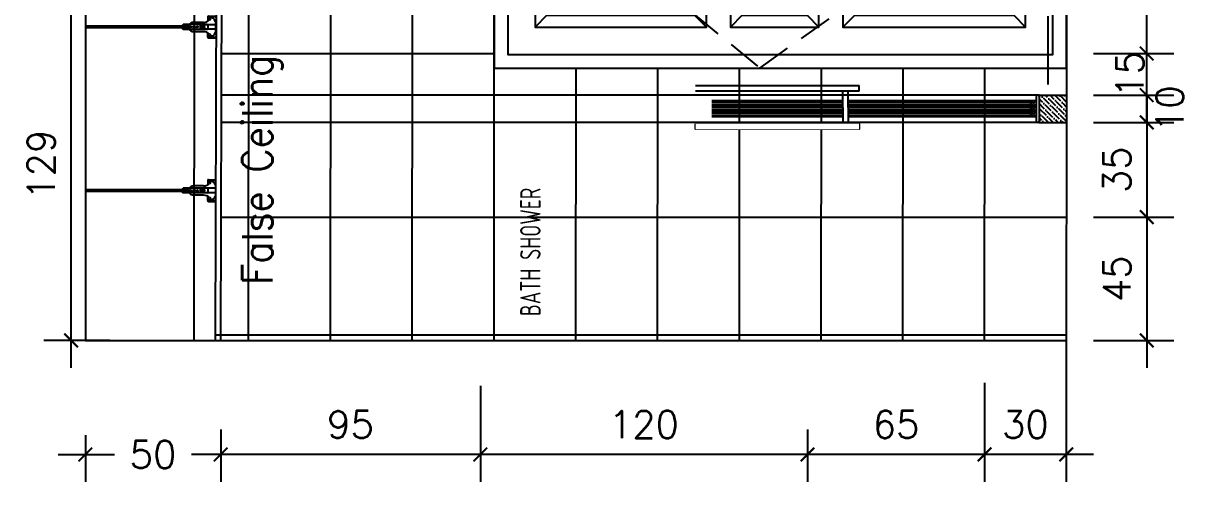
# Model space of a CAD drawing. Header units: centimetres. Extents: x -1797 to 2001, y -8788 to 1856.
# Drawn here: x -300.8 to 126.4, y -140.9 to 27.3 of the extents above; entities that cross this region are included whole.
import ezdxf
from ezdxf.xclip import XClip

# ---------------------------------------------------------------- set-up
doc = ezdxf.new("R2010")
doc.units = ezdxf.units.CM
doc.header["$LTSCALE"] = 100
doc.header["$MEASUREMENT"] = 0
doc.header["$XCLIPFRAME"] = 0
doc.set_wipeout_variables(frame=1)
doc.header["$PDMODE"] = 35
doc.linetypes.add('HIDDEN', pattern=[0.375, 0.25, -0.125])
for name, color, linetype in [('CEILING', 161, 'Continuous'), ('CEILING HANGER', 8, 'Continuous'), ('DIM', 1, 'Continuous'), ('DOOR', 1, 'Continuous'), ('HATCH-1', 252, 'Continuous'), ('HIDDEN -03', 8, 'HIDDEN'), ('ID_Flooring_02', 127, 'Continuous'), ('TEXT', 3, 'Continuous'), ('Text-1', 3, 'Continuous'), ('WALL-01', 7, 'Continuous'), ('WALL-03', 2, 'Continuous'), ('WALL-04', 1, 'Continuous'), ('WALL-05', 8, 'Continuous')]:
    doc.layers.add(name, color=color, linetype=linetype)
doc.styles.add('HB25Small', font='ARCHSTYL.SHX', dxfattribs={"width": 0.8, "height": 2.5})
doc.styles.add('ROMANS', font='romans')
doc.dimstyles.new('AS-17-100', dxfattribs={"dimtxt": 10, "dimasz": 5, "dimexe": 10, "dimexo": 10, "dimgap": 6, "dimtad": 1, "dimtoh": 1, "dimdec": 0, "dimdsep": 46, "dimtxsty": 'ROMANS', "dimblk1": 'ARCHTICK', "dimblk2": 'ARCHTICK', "dimsah": 1, "dimcen": 25, "dimdle": 10, "dimclrd": 1, "dimclre": 1, "dimclrt": 2, "dimadec": 0, "dimazin": 0, "dimtfac": 1, "dimtdec": 0, "dimtofl": 0, "dimtmove": 2, "dimatfit": 3, "dimldrblk": 'ARCHTICK', "dimfxl": 1, "dimtolj": 1, "dimtzin": 0, "dimarcsym": 0})

# ---------------------------------------------------------------- blocks, each defined once
blk = doc.blocks.new('_ARCHTICK')
at = {"color": 0, "linetype": 'ByBlock', "const_width": 0.15}
blk.add_lwpolyline([(-0.5, -0.5), (0.5, 0.5)], dxfattribs=at)
blk = doc.blocks.new('*D530')
at = {"layer": 'Defpoints', "color": 0, "transparency": 16777216}
for p in [(51.88, -94.56, 0), (81.85, -94.56, 0), (51.88, -130.89)]:
    blk.add_point(p, dxfattribs=at)
at = {"layer": 'DIM', "color": 1, "lineweight": -2, "transparency": 16777216}
for p, q in [((51.88, -104.56), (51.88, -140.89)), ((81.85, -104.56), (81.85, -140.89)), ((91.85, -130.89), (41.88, -130.89))]:
    blk.add_line(p, q, dxfattribs=at)
at = {"layer": 'DIM', "color": 1, "lineweight": -2, "transparency": 16777216, "xscale": 5, "yscale": 5, "zscale": 5, "rotation": 180}
blk.add_blockref('_ARCHTICK', (51.88, -130.89), dxfattribs=at)
at = {"layer": 'DIM', "color": 1, "lineweight": -2, "transparency": 16777216, "xscale": 5, "yscale": 5, "zscale": 5}
blk.add_blockref('_ARCHTICK', (81.85, -130.89), dxfattribs=at)
at = {"layer": 'DIM', "color": 2, "transparency": 16777216, "insert": (66.86, -119.89), "char_height": 10, "attachment_point": 5, "style": 'ROMANS'}
blk.add_mtext('\\A1;30', dxfattribs=at)
blk = doc.blocks.new('*D531')
at = {"layer": 'Defpoints', "color": 0, "transparency": 16777216}
for p in [(51.88, -94.56, 0), (-13.12, -111.78), (-13.12, -130.89)]:
    blk.add_point(p, dxfattribs=at)
at = {"layer": 'DIM', "color": 1, "lineweight": -2, "transparency": 16777216}
for p, q in [((51.88, -104.56), (51.88, -140.89)), ((-13.12, -121.78), (-13.12, -140.89)), ((61.88, -130.89), (-23.12, -130.89))]:
    blk.add_line(p, q, dxfattribs=at)
at = {"layer": 'DIM', "color": 1, "lineweight": -2, "transparency": 16777216, "xscale": 5, "yscale": 5, "zscale": 5, "rotation": 180}
blk.add_blockref('_ARCHTICK', (-13.12, -130.89), dxfattribs=at)
at = {"layer": 'DIM', "color": 1, "lineweight": -2, "transparency": 16777216, "xscale": 5, "yscale": 5, "zscale": 5}
blk.add_blockref('_ARCHTICK', (51.88, -130.89), dxfattribs=at)
at = {"layer": 'DIM', "color": 2, "transparency": 16777216, "insert": (19.38, -119.89), "char_height": 10, "attachment_point": 5, "style": 'ROMANS'}
blk.add_mtext('\\A1;65', dxfattribs=at)
blk = doc.blocks.new('*D532')
at = {"layer": 'Defpoints', "color": 0, "transparency": 16777216}
for p in [(-133.12, -95.66), (-13.12, -111.78), (-133.12, -130.89)]:
    blk.add_point(p, dxfattribs=at)
at = {"layer": 'DIM', "color": 1, "lineweight": -2, "transparency": 16777216}
for p, q in [((-133.12, -105.66), (-133.12, -140.89)), ((-13.12, -121.78), (-13.12, -140.89)), ((-3.12, -130.89), (-143.12, -130.89))]:
    blk.add_line(p, q, dxfattribs=at)
at = {"layer": 'DIM', "color": 1, "lineweight": -2, "transparency": 16777216, "xscale": 5, "yscale": 5, "zscale": 5, "rotation": 180}
blk.add_blockref('_ARCHTICK', (-133.12, -130.89), dxfattribs=at)
at = {"layer": 'DIM', "color": 1, "lineweight": -2, "transparency": 16777216, "xscale": 5, "yscale": 5, "zscale": 5}
blk.add_blockref('_ARCHTICK', (-13.12, -130.89), dxfattribs=at)
at = {"layer": 'DIM', "color": 2, "transparency": 16777216, "insert": (-73.12, -119.89), "char_height": 10, "attachment_point": 5, "style": 'ROMANS'}
blk.add_mtext('\\A1;120', dxfattribs=at)
blk = doc.blocks.new('*D533')
at = {"layer": 'Defpoints', "color": 0, "transparency": 16777216}
for p in [(-133.12, -95.66), (-228.39, -111.78, 0), (-228.39, -130.89)]:
    blk.add_point(p, dxfattribs=at)
at = {"layer": 'DIM', "color": 1, "lineweight": -2, "transparency": 16777216}
for p, q in [((-133.12, -105.66), (-133.12, -140.89)), ((-228.39, -121.78), (-228.39, -140.89)), ((-123.12, -130.89), (-238.39, -130.89))]:
    blk.add_line(p, q, dxfattribs=at)
at = {"layer": 'DIM', "color": 1, "lineweight": -2, "transparency": 16777216, "xscale": 5, "yscale": 5, "zscale": 5, "rotation": 180}
blk.add_blockref('_ARCHTICK', (-228.39, -130.89), dxfattribs=at)
at = {"layer": 'DIM', "color": 1, "lineweight": -2, "transparency": 16777216, "xscale": 5, "yscale": 5, "zscale": 5}
blk.add_blockref('_ARCHTICK', (-133.12, -130.89), dxfattribs=at)
at = {"layer": 'DIM', "color": 2, "transparency": 16777216, "insert": (-180.76, -119.89), "char_height": 10, "attachment_point": 5, "style": 'ROMANS'}
blk.add_mtext('\\A1;95', dxfattribs=at)
blk = doc.blocks.new('*D534')
at = {"layer": 'Defpoints', "color": 0, "transparency": 16777216}
for p in [(-278.03, -113.78), (-228.39, -111.78, 0), (-278.03, -130.89)]:
    blk.add_point(p, dxfattribs=at)
at = {"layer": 'DIM', "color": 1, "lineweight": -2, "transparency": 16777216}
for p, q in [((-278.03, -123.78), (-278.03, -140.89)), ((-228.39, -121.78), (-228.39, -140.89)), ((-288.03, -130.89), (-267.31, -130.89)), ((-218.39, -130.89), (-239.12, -130.89))]:
    blk.add_line(p, q, dxfattribs=at)
at = {"layer": 'DIM', "color": 1, "lineweight": -2, "transparency": 16777216, "xscale": 5, "yscale": 5, "zscale": 5, "rotation": 180}
blk.add_blockref('_ARCHTICK', (-278.03, -130.89), dxfattribs=at)
at = {"layer": 'DIM', "color": 1, "lineweight": -2, "transparency": 16777216, "xscale": 5, "yscale": 5, "zscale": 5}
blk.add_blockref('_ARCHTICK', (-228.39, -130.89), dxfattribs=at)
at = {"layer": 'DIM', "color": 2, "transparency": 16777216, "insert": (-253.21, -130.89), "char_height": 10, "attachment_point": 5, "style": 'ROMANS'}
blk.add_mtext('\\A1;50', dxfattribs=at)
blk = doc.blocks.new('*D535')
at = {"layer": 'Defpoints', "color": 0, "transparency": 16777216}
for p in [(-283.24, 39.95), (-235.03, 39.95, 0), (-259.03, -89.05, 0)]:
    blk.add_point(p, dxfattribs=at)
at = {"layer": 'DIM', "color": 1, "lineweight": -2, "transparency": 16777216}
for p, q in [((-283.24, -99.05), (-283.24, 49.95)), ((-245.03, 39.95), (-293.24, 39.95)), ((-269.03, -89.05), (-293.24, -89.05))]:
    blk.add_line(p, q, dxfattribs=at)
at = {"layer": 'DIM', "color": 1, "lineweight": -2, "transparency": 16777216, "xscale": 5, "yscale": 5, "zscale": 5}
for p, rotation in [((-283.24, 39.95), 90), ((-283.24, -89.05), 270)]:
    blk.add_blockref('_ARCHTICK', p, dxfattribs=dict(at, rotation=rotation))
at = {"layer": 'DIM', "color": 2, "transparency": 16777216, "insert": (-294.24, -24.55), "char_height": 10, "attachment_point": 5, "rotation": 90, "style": 'ROMANS'}
blk.add_mtext('\\A1;129', dxfattribs=at)
blk = doc.blocks.new('*D548')
at = {"layer": 'Defpoints', "color": 0, "transparency": 16777216}
for p in [(81.77, 16.23, 0), (111.34, 16.23), (81.85, 0.95)]:
    blk.add_point(p, dxfattribs=at)
at = {"layer": 'DIM', "color": 1, "lineweight": -2, "transparency": 16777216}
for p, q in [((111.34, -9.05), (111.34, 26.23)), ((91.77, 16.23), (121.34, 16.23)), ((91.85, 0.95), (121.34, 0.95))]:
    blk.add_line(p, q, dxfattribs=at)
at = {"layer": 'DIM', "color": 1, "lineweight": -2, "transparency": 16777216, "xscale": 5, "yscale": 5, "zscale": 5}
for p, rotation in [((111.34, 16.23), 90), ((111.34, 0.95), 270)]:
    blk.add_blockref('_ARCHTICK', p, dxfattribs=dict(at, rotation=rotation))
at = {"layer": 'DIM', "color": 2, "transparency": 16777216, "insert": (105.12, 8.59), "char_height": 10, "attachment_point": 5, "rotation": 90, "style": 'ROMANS'}
blk.add_mtext('\\A1;15', dxfattribs=at)
blk = doc.blocks.new('*D549')
at = {"layer": 'Defpoints', "color": 0, "transparency": 16777216}
for p in [(81.89, 76.23, 0), (111.34, 76.23), (81.77, 16.23, 0)]:
    blk.add_point(p, dxfattribs=at)
at = {"layer": 'DIM', "color": 1, "lineweight": -2, "transparency": 16777216}
for p, q in [((111.34, 6.23), (111.34, 86.23)), ((91.89, 76.23), (121.34, 76.23)), ((91.77, 16.23), (121.34, 16.23))]:
    blk.add_line(p, q, dxfattribs=at)
at = {"layer": 'DIM', "color": 1, "lineweight": -2, "transparency": 16777216, "xscale": 5, "yscale": 5, "zscale": 5}
for p, rotation in [((111.34, 76.23), 90), ((111.34, 16.23), 270)]:
    blk.add_blockref('_ARCHTICK', p, dxfattribs=dict(at, rotation=rotation))
at = {"layer": 'DIM', "color": 2, "transparency": 16777216, "insert": (100.34, 46.23), "char_height": 10, "attachment_point": 5, "rotation": 90, "style": 'ROMANS'}
blk.add_mtext('\\A1;60', dxfattribs=at)
blk = doc.blocks.new('SUP')
at = {"layer": 'CEILING HANGER', "extrusion": (-6.56544e-09, 1.61575e-05, 1)}
for p, q in [((-555.86, -4415.29, 0.02), (-555.86, -4347.85, 0.02)), ((-555.25, -4415.29, 0.02), (-555.25, -4347.85, 0.02)), ((-557.24, -4420.73, 0.02), (-557.24, -4417, 0.02)), ((-556.44, -4415.38, 0.02), (-556.44, -4413.19, 0.02)), ((-556.44, -4422.11, 0.02), (-556.44, -4415.38, 0.02)), ((-556.34, -4415.29, 0.02), (-554.71, -4415.29, 0.02)), ((-555.86, -4414.67, 0.02), (-555.86, -4414.7, 0.02)), ((-555.86, -4414.7, 0.02), (-555.84, -4414.74, 0.02)), ((-555.84, -4414.74, 0.02), (-555.82, -4414.77, 0.02)), ((-555.82, -4414.77, 0.02), (-555.79, -4414.79, 0.02)), ((-555.79, -4414.79, 0.02), (-555.75, -4414.82, 0.02)), ((-555.75, -4414.82, 0.02), (-555.71, -4414.84, 0.02)), ((-555.71, -4414.84, 0.02), (-555.66, -4414.85, 0.02)), ((-555.66, -4414.85, 0.02), (-555.61, -4414.86, 0.02)), ((-555.61, -4414.86, 0.02), (-555.56, -4414.86, 0.02)), ((-555.56, -4414.86, 0.02), (-555.5, -4414.86, 0.02)), ((-555.5, -4414.86, 0.02), (-555.45, -4414.85, 0.02)), ((-555.45, -4414.85, 0.02), (-555.4, -4414.84, 0.02)), ((-555.4, -4414.84, 0.02), (-555.36, -4414.82, 0.02)), ((-555.36, -4414.82, 0.02), (-555.32, -4414.79, 0.02)), ((-555.32, -4414.79, 0.02), (-555.29, -4414.77, 0.02)), ((-555.29, -4414.77, 0.02), (-555.27, -4414.74, 0.02)), ((-555.27, -4414.74, 0.02), (-555.26, -4414.7, 0.02)), ((-555.26, -4414.7, 0.02), (-555.25, -4414.67, 0.02)), ((-554.61, -4415.38, 0.02), (-554.61, -4413.19, 0.02)), ((-554.61, -4422.1, 0.02), (-554.61, -4415.38, 0.02)), ((-553.82, -4420.73, 0.02), (-553.82, -4417, 0.02)), ((-554.61, -4419.5, 0.02), (-556.44, -4419.5, 0.02)), ((-556.35, -4425.11, 0.02), (-556.35, -4421.21, 0.02)), ((-556.29, -4421.21, 0.02), (-556.35, -4421.21, 0.02)), ((-556.23, -4421.14, 0.02), (-556.23, -4420.6, 0.02)), ((-554.89, -4420.53, 0.02), (-556.17, -4420.53, 0.02)), ((-555.24, -4420.02, 0.02), (-555.82, -4420.02, 0.02)), ((-555.24, -4420.27, 0.02), (-555.82, -4420.27, 0.02)), ((-555.74, -4421.21, 0.02), (-555.77, -4420.78, 0.02)), ((-555.28, -4420.78, 0.02), (-555.77, -4420.78, 0.02)), ((-555.74, -4421.21, 0.02), (-555.31, -4421.21, 0.02)), ((-555.31, -4421.21, 0.02), (-555.28, -4420.78, 0.02)), ((-554.83, -4421.14, 0.02), (-554.83, -4420.6, 0.02)), ((-554.71, -4421.21, 0.02), (-554.77, -4421.21, 0.02)), ((-554.71, -4425.11, 0.02), (-554.71, -4421.21, 0.02)), ((-559.5, -4422.53, 0.02), (-559.5, -4426.15, 0.02)), ((-559.37, -4423.36, 0.02), (-559.5, -4423.36, 0.02)), ((-559.37, -4422.53, 0.02), (-559.37, -4426.15, 0.02)), ((-559.25, -4422.29, 0.02), (-557.67, -4422.29, 0.02)), ((-559.25, -4422.41, 0.02), (-557.74, -4422.41, 0.02)), ((-558.92, -4423.15, 0.02), (-558.92, -4423.41, 0.02)), ((-558.73, -4424.21, 0.02), (-558.9, -4423.57, 0.02)), ((-558.57, -4423.16, 0.02), (-558.6, -4423.08, 0.02)), ((-558.4, -4423.28, 0.02), (-558.4, -4423.28, 0.02)), ((-556.23, -4425.11, 0.02), (-557.55, -4425.11, 0.02)), ((-554.83, -4425.11, 0.02), (-556.23, -4425.11, 0.02)), ((-555.07, -4425.48, 0.02), (-555.99, -4425.48, 0.02)), ((-553.5, -4425.11, 0.02), (-554.83, -4425.11, 0.02)), ((-551.81, -4422.29, 0.02), (-553.39, -4422.29, 0.02)), ((-551.81, -4422.41, 0.02), (-553.32, -4422.41, 0.02)), ((-552.66, -4423.28, 0.02), (-552.66, -4423.28, 0.02)), ((-552.49, -4423.16, 0.02), (-552.46, -4423.08, 0.02)), ((-552.33, -4424.21, 0.02), (-552.15, -4423.57, 0.02)), ((-552.13, -4423.15, 0.02), (-552.13, -4423.41, 0.02)), ((-551.68, -4422.53, 0.02), (-551.68, -4426.15, 0.02)), ((-551.68, -4423.36, 0.02), (-551.56, -4423.36, 0.02)), ((-551.56, -4422.53, 0.02), (-551.56, -4426.15, 0.02)), ((-559.5, -4426.15, 0.02), (-559.5, -4427.62, 0.02)), ((-559.5, -4427.62, 0.02), (-559.37, -4427.62, 0.02)), ((-559.37, -4426.15, 0.02), (-559.37, -4427.62, 0.02)), ((-551.68, -4426.15, 0.02), (-551.68, -4427.62, 0.02)), ((-551.56, -4427.62, 0.02), (-551.68, -4427.62, 0.02)), ((-551.56, -4426.15, 0.02), (-551.56, -4427.62, 0.02))]:
    blk.add_line(p, q, dxfattribs=at)
at = {"layer": 'CEILING HANGER', "extrusion": (-6.56544e-09, 1.61575e-05, 1), "const_width": 0.244, "elevation": -0.07}
blk.add_lwpolyline([(-558.58, -4423.04, 1), (-559.07, -4423.04), (-559.07, -4423.22, 0.267949), (-558.99, -4423.35, -0.57735), (-558.99, -4423.61, 0.267949), (-559.07, -4423.75), (-559.07, -4424.04, 0.267949), (-558.99, -4424.17, -0.57735), (-558.99, -4424.43, 0.267949), (-559.07, -4424.56), (-559.07, -4424.85, 0.267949), (-558.99, -4424.98, -0.57735), (-558.99, -4425.25, 0.267949), (-559.07, -4425.38), (-559.07, -4425.7, 0.414214), (-558.92, -4425.85), (-558.23, -4425.85, 0.247529), (-558.1, -4425.78, -0.247529), (-557.98, -4425.72), (-557.55, -4425.72, -0.247529), (-557.43, -4425.78, 0.247529), (-557.3, -4425.85), (-555.79, -4425.85, 0.267949), (-555.66, -4425.77, -0.57735), (-555.4, -4425.77, 0.267949), (-555.26, -4425.85), (-553.76, -4425.85, 0.247529), (-553.63, -4425.78, -0.247529), (-553.51, -4425.72), (-553.08, -4425.72, -0.247529), (-552.95, -4425.78, 0.247529), (-552.83, -4425.85), (-552.14, -4425.85, 0.414214), (-551.99, -4425.7), (-551.99, -4425.38, 0.267949), (-552.07, -4425.25, -0.57735), (-552.07, -4424.98, 0.267949), (-551.99, -4424.85), (-551.99, -4424.56, 0.267949), (-552.07, -4424.43, -0.57735), (-552.07, -4424.17, 0.267949), (-551.99, -4424.04), (-551.99, -4423.75, 0.267949), (-552.07, -4423.61, -0.57735), (-552.07, -4423.35, 0.267949), (-551.99, -4423.22), (-551.99, -4423.04, 1), (-552.48, -4423.04)], format="xyb", dxfattribs=at)
at = {"layer": 'CEILING HANGER', "extrusion": (-6.56544e-09, 1.61575e-05, 1)}
for centre, radius in [((-555.53, -4417.24, -0.05), 0.342), ((-555.53, -4416.02, -0.05), 0.252), ((-555.53, -4418.46, -0.05), 0.252)]:
    blk.add_circle(centre, radius, dxfattribs=at)
for centre, radius, start, end in [((-555.53, -4414.15, -0.05), 1.33, 104.5031, 133.577), ((-555.53, -4414.15, -0.05), 1.33, 46.3713, 77.9165), ((-554.37, -4417.4, -0.05), 2.89, 132.9462, 171.8788), ((-556.68, -4417.4, -0.05), 2.89, 8.1212, 47.0538), ((-560.29, -4420.73, -0.05), 3.05, 315.5755, 360), ((-556.29, -4421.14, -0.05), 0.061, 270, 360), ((-556.17, -4420.6, -0.05), 0.061, 90, 180), ((-555.82, -4420.14, -0.05), 0.122, 90, 270), ((-555.24, -4420.14, -0.05), 0.122, 270, 90), ((-554.89, -4420.6, -0.05), 0.061, 360, 90), ((-554.77, -4421.14, -0.05), 0.061, 180, 270), ((-550.77, -4420.73, -0.05), 3.05, 180, 224.4246), ((-559.25, -4422.53, -0.05), 0.244, 90, 180), ((-559.25, -4422.53, -0.05), 0.122, 90, 180), ((-558.74, -4423.15, -0.05), 0.183, 102.9976, 180), ((-558.31, -4423.41, -0.05), 0.61, 180, 195), ((-557.47, -4423.62, -0.05), 1.37, 195, 270), ((-558.75, -4423.09, -0.05), 0.122, 77.0024, 102.9976), ((-558.77, -4423.15, -0.05), 0.183, 20, 77.0024), ((-558.4, -4423.1, -0.05), 0.183, 200, 270), ((-558.4, -4423.1, -0.05), 0.183, 270, 357.8496), ((-557.85, -4423.12, -0.05), 0.366, 135.5755, 177.8496), ((-555.53, -4421.14, -0.05), 1.33, 226.423, 313.6287), ((-555.99, -4425.11, -0.05), 0.366, 180, 270), ((-555.07, -4425.11, -0.05), 0.366, 270, 360), ((-553.58, -4423.62, -0.05), 1.37, 270, 345), ((-553.21, -4423.12, -0.05), 0.366, 2.1504, 44.4246), ((-552.66, -4423.1, -0.05), 0.183, 182.1504, 270), ((-552.66, -4423.1, -0.05), 0.183, 270, 340), ((-552.29, -4423.15, -0.05), 0.183, 102.9976, 160), ((-552.3, -4423.09, -0.05), 0.122, 77.0024, 102.9976), ((-552.32, -4423.15, -0.05), 0.183, 360, 77.0024), ((-552.74, -4423.41, -0.05), 0.61, 345, 360), ((-551.81, -4422.53, -0.05), 0.244, 360, 90), ((-551.81, -4422.53, -0.05), 0.122, 360, 90)]:
    blk.add_arc(centre, radius, start, end, dxfattribs=at)
blk = doc.blocks.new('FALSE CEILING')
at = {"xscale": -1}
for p in [(-1545.11, 4427.62, -0.02), (-1485.11, 4427.62, -0.02), (-1425.11, 4427.62, -0.02), (-1365.11, 4427.62, -0.02), (-1305.11, 4427.62, -0.02), (-1245.11, 4427.62, -0.02), (-1185.11, 4427.62, -0.02), (-1125.11, 4427.62, -0.02), (-1065.11, 4427.62, -0.02), (-1005.11, 4427.62, -0.02), (-945.11, 4427.62, -0.02), (-885.11, 4427.62, -0.02), (-825.11, 4427.62, -0.02), (-765.11, 4427.62, -0.02), (-705.11, 4427.62, -0.02), (-645.11, 4427.62, -0.02), (-585.11, 4427.62, -0.02), (-525.11, 4427.62, -0.02), (-465.11, 4427.62, -0.02), (-405.11, 4427.62, -0.02), (-345.11, 4427.62, -0.02), (-285.11, 4427.62, -0.02), (-225.11, 4427.62, -0.02), (-165.11, 4427.62, -0.02), (-105.11, 4427.62, -0.02), (-45.11, 4427.62, -0.02), (14.89, 4427.62, -0.02), (74.89, 4427.62, -0.02), (134.89, 4427.62, -0.02), (194.89, 4427.62, -0.02), (254.89, 4427.62, -0.02), (314.89, 4427.62, -0.02), (374.89, 4427.62, -0.02), (434.89, 4427.62, -0.02)]:
    blk.add_blockref('SUP', p, dxfattribs=at)
blk = doc.blocks.new('*D552')
at = {"layer": 'Defpoints', "color": 0, "transparency": 16777216}
for p in [(81.85, -43.77, 0), (81.77, -89.05), (111.34, -89.05)]:
    blk.add_point(p, dxfattribs=at)
at = {"layer": 'DIM', "color": 1, "lineweight": -2, "transparency": 16777216}
for p, q in [((111.34, -33.77), (111.34, -99.05)), ((91.85, -43.77), (121.34, -43.77)), ((91.77, -89.05), (121.34, -89.05))]:
    blk.add_line(p, q, dxfattribs=at)
at = {"layer": 'DIM', "color": 1, "lineweight": -2, "transparency": 16777216, "xscale": 5, "yscale": 5, "zscale": 5}
for p, rotation in [((111.34, -43.77), 90), ((111.34, -89.05), 270)]:
    blk.add_blockref('_ARCHTICK', p, dxfattribs=dict(at, rotation=rotation))
at = {"layer": 'DIM', "color": 2, "transparency": 16777216, "insert": (100.34, -66.41), "char_height": 10, "attachment_point": 5, "rotation": 90, "style": 'ROMANS'}
blk.add_mtext('\\A1;45', dxfattribs=at)
blk = doc.blocks.new('shower_d')
at = {"layer": 'HATCH-1'}
h = blk.add_hatch(dxfattribs=at)
h.set_pattern_fill('ANSI36', color=256, scale=10)
h.set_pattern_definition([(45, (32585.1079, -17820.0297), (0.662912607, 2.43067956), [3.125, -0.625, 0, -0.625])])
h.paths.add_polyline_path([(2434.18, -5355.46), (2444.18, -5355.46), (2444.18, -5365.46), (2434.18, -5365.46)])
at = {"layer": 'WALL-01'}
for p, q in [((2444.18, -5355.46), (2434.18, -5355.46)), ((2434.18, -5355.46), (2434.18, -5365.46)), ((2444.18, -5355.46), (2444.18, -5365.46))]:
    blk.add_line(p, q, dxfattribs=at)
at = {"layer": 'WALL-03'}
for p, q in [((2434.18, -5355.46), (2434.18, -5055.58)), ((2444.18, -5355.46), (2444.18, -5055.58))]:
    blk.add_line(p, q, dxfattribs=at)
at = {"layer": 'WALL-04'}
for p, q in [((2445.68, -5289.46), (2445.68, -5229.46)), ((2447.68, -5229.46), (2447.68, -5289.46)), ((2439.68, -5283.46), (2433.68, -5283.46)), ((2439.68, -5283.46), (2445.68, -5283.46)), ((2439.68, -5285.46), (2433.68, -5285.46)), ((2439.68, -5285.46), (2445.68, -5285.46)), ((2445.68, -5289.46), (2447.68, -5289.46)), ((2443.68, -5354.46), (2434.68, -5354.46)), ((2443.68, -5355.46), (2434.68, -5355.46))]:
    blk.add_line(p, q, dxfattribs=at)
for points in [[(2433.68, -5229.46), (2433.68, -5289.46), (2431.68, -5289.46), (2431.68, -5229.46)], [(2436.18, -5352.46), (2438.18, -5352.46), (2438.18, -5354.46), (2436.18, -5354.46)], [(2438.18, -5352.46), (2440.18, -5352.46), (2440.18, -5354.46), (2438.18, -5354.46)], [(2440.18, -5352.46), (2442.18, -5352.46), (2442.18, -5354.46), (2440.18, -5354.46)]]:
    blk.add_lwpolyline(points, close=True, dxfattribs=at)
for points in [[(2436.18, -5283.46), (2436.18, -5235.46)], [(2436.18, -5283.46), (2436.18, -5235.46)], [(2438.18, -5283.46), (2438.18, -5235.46)], [(2438.18, -5235.46), (2438.18, -5283.46)], [(2440.18, -5235.46), (2440.18, -5283.46)], [(2442.18, -5235.46), (2442.18, -5283.46)], [(2436.18, -5352.46), (2436.18, -5285.46)], [(2438.18, -5352.46), (2438.18, -5285.46)], [(2440.18, -5285.46), (2440.18, -5352.46)], [(2442.18, -5285.46), (2442.18, -5352.46)]]:
    blk.add_lwpolyline(points, dxfattribs=at)
for centre, start, end in [((2434.68, -5354.96), 90, 270), ((2443.68, -5354.96), 270, 90)]:
    blk.add_arc(centre, 0.5, start, end, dxfattribs=at)
at = {"layer": 'WALL-05'}
for p, q in [((2438.18, -5354.46), (2436.18, -5352.46)), ((2436.18, -5354.46), (2438.18, -5352.46)), ((2440.18, -5354.46), (2438.18, -5352.46)), ((2438.18, -5354.46), (2440.18, -5352.46)), ((2442.18, -5354.46), (2440.18, -5352.46)), ((2440.18, -5354.46), (2442.18, -5352.46))]:
    blk.add_line(p, q, dxfattribs=at)
for points in [[(2436.68, -5283.46), (2436.68, -5235.46)], [(2437.68, -5235.46), (2437.68, -5283.46)], [(2438.68, -5283.46), (2438.68, -5235.46)], [(2439.68, -5235.46), (2439.68, -5283.46)], [(2440.68, -5283.46), (2440.68, -5235.46)], [(2441.68, -5235.46), (2441.68, -5283.46)], [(2437.68, -5285.46), (2437.68, -5352.46), (2436.68, -5352.46), (2436.68, -5285.46)], [(2439.68, -5285.46), (2439.68, -5352.46), (2438.68, -5352.46), (2438.68, -5285.46)], [(2441.68, -5285.46), (2441.68, -5352.46), (2440.68, -5352.46), (2440.68, -5285.46)]]:
    blk.add_lwpolyline(points, dxfattribs=at)
blk.add_wipeout([(2433.68, -5229.46), (2433.68, -5289.46), (2431.68, -5289.46), (2431.68, -5229.46)]).dxf.layer = 'WALL-04'
blk = doc.blocks.new('*D489')
at = {"layer": 'Defpoints', "color": 0, "transparency": 16777216}
for p in [(81.85, 0.95), (81.86, -9.05), (111.34, -9.05)]:
    blk.add_point(p, dxfattribs=at)
at = {"layer": 'DIM', "color": 1, "lineweight": -2, "transparency": 16777216}
for p, q in [((111.34, 0.95), (111.34, 5.95)), ((91.85, 0.95), (121.34, 0.95)), ((91.86, -9.05), (121.34, -9.05)), ((111.34, -9.05), (111.34, -14.05))]:
    blk.add_line(p, q, dxfattribs=at)
at = {"layer": 'DIM', "color": 1, "lineweight": -2, "transparency": 16777216, "xscale": 5, "yscale": 5, "zscale": 5}
for p, rotation in [((111.34, 0.95), 270), ((111.34, -9.05), 90)]:
    blk.add_blockref('_ARCHTICK', p, dxfattribs=dict(at, rotation=rotation))
at = {"layer": 'DIM', "color": 2, "transparency": 16777216, "insert": (119.82, -4.05), "char_height": 10, "attachment_point": 5, "rotation": 90, "style": 'ROMANS'}
blk.add_mtext('\\A1;10', dxfattribs=at)
blk = doc.blocks.new('*D490')
at = {"layer": 'Defpoints', "color": 0, "transparency": 16777216}
for p in [(81.86, -9.05), (81.83, -43.77, 0), (111.34, -43.77)]:
    blk.add_point(p, dxfattribs=at)
at = {"layer": 'DIM', "color": 1, "lineweight": -2, "transparency": 16777216}
for p, q in [((111.34, 0.95), (111.34, -53.77)), ((91.86, -9.05), (121.34, -9.05)), ((91.83, -43.77), (121.34, -43.77))]:
    blk.add_line(p, q, dxfattribs=at)
at = {"layer": 'DIM', "color": 1, "lineweight": -2, "transparency": 16777216, "xscale": 5, "yscale": 5, "zscale": 5}
for p, rotation in [((111.34, -9.05), 90), ((111.34, -43.77), 270)]:
    blk.add_blockref('_ARCHTICK', p, dxfattribs=dict(at, rotation=rotation))
at = {"layer": 'DIM', "color": 2, "transparency": 16777216, "insert": (100.34, -26.41), "char_height": 10, "attachment_point": 5, "rotation": 90, "style": 'ROMANS'}
blk.add_mtext('\\A1;35', dxfattribs=at)
blk = doc.blocks.new('WWW')
at = {"layer": 'DOOR', "color": 2}
blk.add_line((1105.99, 984.87, 0), (1105.99, 774.87, 0), dxfattribs=at)
at = {"layer": 'DOOR'}
for p, q in [((1045.36, 965.5, 0), (1041, 969.86, 0)), ((1090.99, 969.86, 0), (1086.62, 965.5, 0)), ((1045.36, 911.34, 0), (1041, 906.98, 0)), ((1086.62, 911.34, 0), (1090.99, 906.98, 0)), ((1045.36, 893.84, 0), (1041, 898.2, 0)), ((1086.62, 893.84, 0), (1090.99, 898.2, 0)), ((1094.81, 892.21, 0.13), (1094.81, 888.21, 0.13)), ((1098.81, 892.21, 0.13), (1094.81, 892.21, 0.13)), ((1098.81, 882.21, 0.13), (1098.81, 892.21, 0.13)), ((1086.81, 888.21, 0.13), (1086.81, 886.11, 0.13)), ((1096.81, 888.21, 0.13), (1086.81, 888.21, 0.13)), ((1086.81, 886.11, 0.13), (1096.81, 886.11, 0.13)), ((1094.81, 886.11, 0.13), (1094.81, 882.21, 0.13)), ((1094.81, 882.21, 0.13), (1098.81, 882.21, 0.13)), ((1045.36, 870.07, 0), (1041, 865.7, 0)), ((1086.62, 870.07, 0), (1090.99, 865.7, 0)), ((1045.36, 852.56, 0), (1041, 856.93, 0)), ((1090.99, 856.93, 0), (1086.62, 852.56, 0)), ((1045.36, 794.24, 0), (1041, 789.87, 0)), ((1090.99, 789.87, 0), (1086.62, 794.24, 0))]:
    blk.add_line(p, q, dxfattribs=at)
at = {"layer": 'DOOR', "color": 2, "elevation": 0}
blk.add_lwpolyline([(1105.99, 984.87), (1025.99, 984.87), (1025.99, 774.87), (1105.99, 774.87)], dxfattribs=at)
at = {"layer": 'DOOR', "color": 8, "linetype": 'HIDDEN', "ltscale": 0.5, "elevation": 0}
blk.add_lwpolyline([(1105.99, 984.87), (1025.99, 887.37), (1105.99, 774.87)], dxfattribs=at)
at = {"layer": 'DOOR', "elevation": 0}
for points in [[(1100.99, 779.87), (1100.99, 979.86), (1031, 979.86), (1031, 779.87)], [(1090.99, 969.86), (1041, 969.86), (1041, 906.98), (1090.99, 906.98)], [(1086.62, 965.5), (1045.36, 965.5), (1045.36, 911.34), (1086.62, 911.34)], [(1090.99, 898.2), (1041, 898.2), (1041, 865.7), (1090.99, 865.7)], [(1086.62, 893.84), (1045.36, 893.84), (1045.36, 870.07), (1086.62, 870.07)], [(1090.99, 856.93), (1041, 856.93), (1041, 789.87), (1090.99, 789.87)], [(1086.62, 852.56), (1045.36, 852.56), (1045.36, 794.24), (1086.62, 794.24)]]:
    blk.add_lwpolyline(points, close=True, dxfattribs=at)
at = {"layer": 'DOOR'}
blk.add_arc((1096.81, 887.16, 0.13), 1.05, 270, 90, dxfattribs=at)

msp = doc.modelspace()

# ---------------------------------------------------------------- linework, layer by layer
at = {"layer": 'CEILING', "elevation": 0}
for points in [[(-230.03, 140.95), (-230.03, 99.95), (-235.03, 99.95), (-235.03, 39.95), (-230.03, 39.95), (-230.42, -89.05)], [(-228.03, 140.95), (-228.03, 97.95), (-233.03, 97.95), (-233.03, 41.95), (-228.03, 41.95), (-228.41, -89.05)]]:
    msp.add_lwpolyline(points, dxfattribs=at)
at = {"layer": 'ID_Flooring_02'}
for p, q in [((-238.03, 140.95), (-238.29, -89.05, 0)), ((-218.03, 140.95), (-218.29, -89.05, 0)), ((-188.03, 140.95), (-188.23, -89.05)), ((-158.03, 140.95), (-158.23, -89.05)), ((-128.03, 140.95), (-128.23, -89.05)), ((-228.03, 16.23, 0), (-128.08, 16.23, 0)), ((81.85, 16.23, 0), (81.97, 16.23, 0)), ((-98.14, 10.92), (-98.23, -89.05)), ((-68.14, 10.92), (-68.23, -89.05)), ((-38.14, 10.92), (-38.23, -89.05)), ((-8.14, 10.92), (-8.23, -89.02)), ((21.86, 10.92), (21.77, -89.05)), ((51.86, 10.92), (51.77, -89.05)), ((-228.03, -43.77, 0), (81.85, -43.77, 0)), ((21.77, -87.05), (21.77, -89.05)), ((51.77, -87.05), (51.77, -89.05))]:
    msp.add_line(p, q, dxfattribs=at)
at = {"layer": 'WALL-01'}
for p, q in [((81.97, 176.17), (81.77, -130.34)), ((-278.03, 140.95), (-278.03, -89.05, 0)), ((-278.03, -89.05), (81.77, -89.05))]:
    msp.add_line(p, q, dxfattribs=at)
at = {"layer": 'WALL-04'}
msp.add_line((-230.23, -87.05), (81.77, -87.05), dxfattribs=at)

# ---------------------------------------------------------------- block references
at = {"layer": 'CEILING HANGER'}
ref = msp.add_blockref('FALSE CEILING', (-227.78, 296.39, 0), dxfattribs=dict(at, xscale=-1, rotation=90))
XClip(ref).set_block_clipping_path([(238.0841531689, 2.2373224937), (376.9155598896, 50.248760368)])
at = {"layer": 'DOOR', "rotation": 90}
msp.add_blockref('WWW', (856.79, -1015.07, 0), dxfattribs=at)

# ---------------------------------------------------------------- texts
at = {"layer": 'TEXT', "color": 3, "style": 'ROMANS', "width": 0.9}
msp.add_text('False Ceiling', height=11.1096, rotation=90, dxfattribs=at).set_placement((-209.42, -68.63, 0))
at = {"layer": 'Text-1', "color": 3, "style": 'HB25Small', "width": 0.8}
msp.add_text('BATH SHOWER ', height=7.5, rotation=90, dxfattribs=at).set_placement((-111.02, -80.11))

# ---------------------------------------------------------------- dimensions: what is measured, and where the dimension line sits
at = {"layer": 'DIM'}
for base, p1, p2, angle, picture, middle in [((111.34, 76.23), (81.77, 16.23, 0), (81.89, 76.23, 0), 90, '*D549', (100.34, 46.23)), ((-283.24, 39.95), (-259.03, -89.05, 0), (-235.03, 39.95, 0), 90, '*D535', (-294.24, -24.55)), ((111.34, -89.05), (81.85, -43.77, 0), (81.77, -89.05), 90, '*D552', (100.34, -66.41)), ((-228.39, -130.89), (-133.12, -95.66), (-228.39, -111.78, 0), 180, '*D533', (-180.76, -119.89)), ((-133.12, -130.89), (-13.12, -111.78), (-133.12, -95.66), 180, '*D532', (-73.12, -119.89)), ((-13.12, -130.89), (51.88, -94.56, 0), (-13.12, -111.78), 180, '*D531', (19.38, -119.89)), ((51.88, -130.89), (81.85, -94.56, 0), (51.88, -94.56, 0), 180, '*D530', (66.86, -119.89))]:
    dim = msp.add_linear_dim(base=base, p1=p1, p2=p2, angle=angle, dimstyle='AS-17-100', dxfattribs=at)
    dim.commit()
    dim.dimension.update_dxf_attribs({"geometry": picture, "text_midpoint": middle})
for base, p1, p2, angle, picture, middle in [((111.34, 16.23), (81.85, 0.95), (81.77, 16.23, 0), 90, '*D548', (105.12, 8.59)), ((-278.03, -130.89), (-228.39, -111.78, 0), (-278.03, -113.78), 180, '*D534', (-253.21, -130.89))]:
    dim = msp.add_linear_dim(base=base, p1=p1, p2=p2, angle=angle, dimstyle='AS-17-100', dxfattribs=at)
    dim.commit()
    dim.dimension.update_dxf_attribs({"geometry": picture, "text_midpoint": middle, "dimtype": 160})

# ---------------------------------------------------------------- next in the draw order: block references
at = {"layer": 'WALL-01', "rotation": 90}
msp.add_blockref('shower_d', (-5283.61, -2443.23), dxfattribs=at)

# ---------------------------------------------------------------- next in the draw order: linework, layer by layer
at = {"layer": 'HIDDEN -03'}
msp.add_line((75.07, 329.91), (75.07, 0.95), dxfattribs=at)

# ---------------------------------------------------------------- next in the draw order: dimensions: what is measured, and where the dimension line sits
at = {"layer": 'DIM'}
dim = msp.add_linear_dim(base=(111.34, -9.05), p1=(81.85, 0.95), p2=(81.86, -9.05), angle=90, dimstyle='AS-17-100', dxfattribs=at)
dim.commit()
dim.dimension.update_dxf_attribs({"geometry": '*D489', "text_midpoint": (119.82, -4.05), "dimtype": 160})
dim = msp.add_linear_dim(base=(111.34, -43.77), p1=(81.86, -9.05), p2=(81.83, -43.77, 0), angle=90, dimstyle='AS-17-100', dxfattribs=at)
dim.commit()
dim.dimension.update_dxf_attribs({"geometry": '*D490', "text_midpoint": (100.34, -26.41)})

doc.saveas('drawing.dxf')
